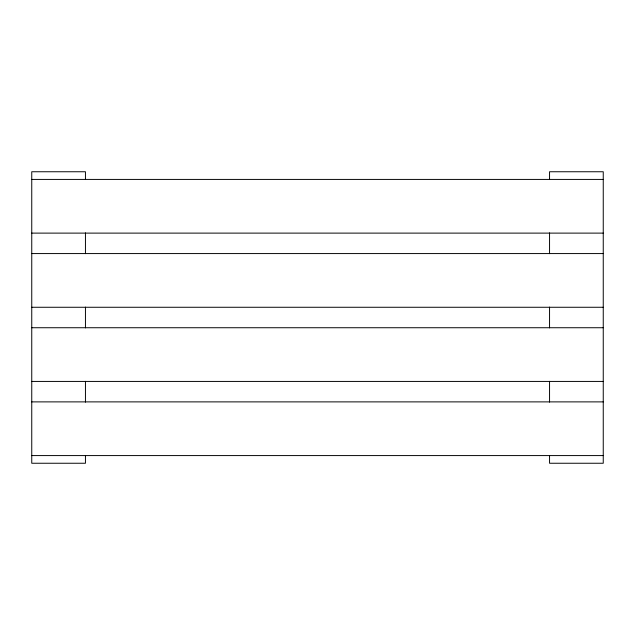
<?xml version="1.0" encoding="UTF-8"?>
<svg xmlns="http://www.w3.org/2000/svg" width="635" height="635" viewBox="0 0 635 635"><rect width="100%" height="100%" fill="white"/><g stroke="black" fill="none" stroke-linecap="round" stroke-linejoin="round"><path stroke-width="0.95" d="M31.75 179.419L603.25 179.419M31.75 233.116L603.25 233.116M31.75 253.571L603.25 253.571M31.75 307.269L603.25 307.269M31.75 327.731L603.25 327.731M31.75 381.429L603.25 381.429M31.75 401.884L603.25 401.884M31.75 455.581L603.25 455.581M549.553 179.419L549.553 171.752L603.25 171.752L603.25 463.248L549.553 463.248L549.553 455.581M549.553 232.87L549.553 253.659M549.553 307.11L549.553 327.89M549.553 381.341L549.553 402.13M85.447 179.419L85.447 171.752L31.75 171.752L31.75 463.248L85.447 463.248L85.447 455.581M85.447 232.87L85.447 253.659M85.447 307.11L85.447 327.89M85.447 381.341L85.447 402.13"/></g></svg>
